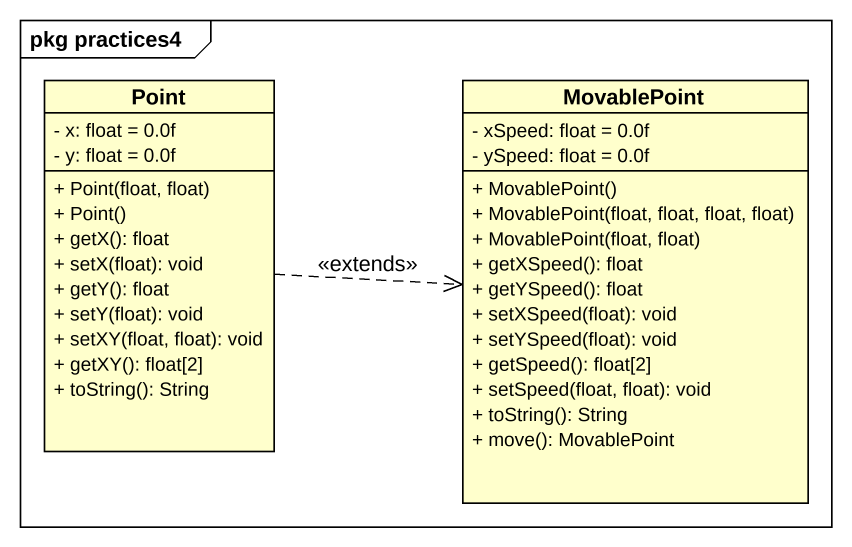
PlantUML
@startuml
mainframe pkg practices4
hide circle
hide empty members
skinparam classAttributeIconSize 0
class Point {
  - x: float = 0.0f
  - y: float = 0.0f
  + Point(float, float)
  + Point()
  + getX(): float
  + setX(float): void
  + getY(): float
  + setY(float): void
  + setXY(float, float): void
  + getXY(): float[2]
  + toString(): String
}
class MovablePoint {
  - xSpeed: float = 0.0f
  - ySpeed: float = 0.0f
  + MovablePoint()
  + MovablePoint(float, float, float, float)
  + MovablePoint(float, float)
  + getXSpeed(): float
  + getYSpeed(): float
  + setXSpeed(float): void
  + setYSpeed(float): void
  + getSpeed(): float[2]
  + setSpeed(float, float): void
  + toString(): String
  + move(): MovablePoint
}
Point .right.> MovablePoint : <<extends>>
@enduml
